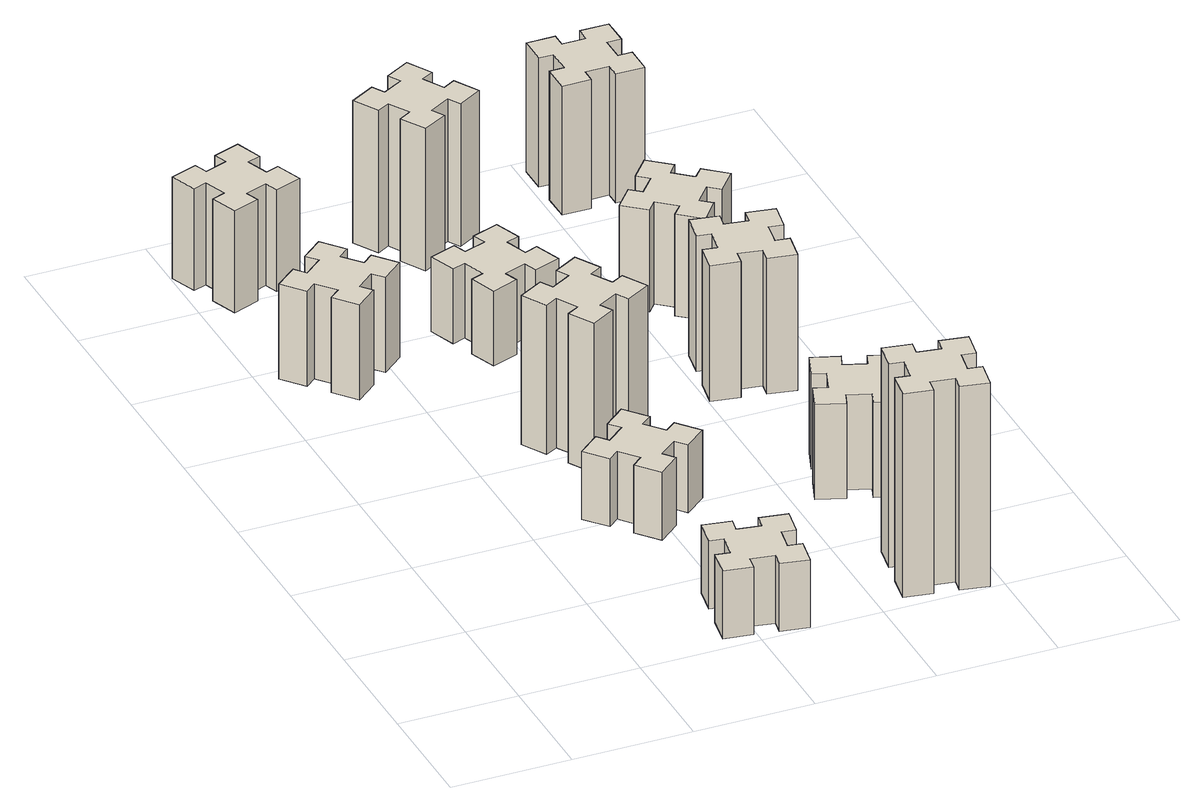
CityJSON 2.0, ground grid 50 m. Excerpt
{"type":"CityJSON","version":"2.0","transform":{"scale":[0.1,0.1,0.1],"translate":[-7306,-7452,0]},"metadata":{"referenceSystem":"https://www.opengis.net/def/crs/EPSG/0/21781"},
"CityObjects":{
"building1":{"type":"Building","attributes":{"class":"1000","function":"1000","usage":"1000","yearOfConstruction":2016,"roofType":"1000","measuredHeight":42,"storeysAboveGround":30,"storeysBelowGround":0},"geometry":[{"type":"Solid","lod":"1","boundaries":[[[[0,1,2,3,4,5,6,7,8,9,10,11,12,13,14,15,16,17,18,19]],[[17,16,20,21]],[[16,15,22,20]],[[15,14,23,22]],[[14,13,24,23]],[[13,12,25,24]],[[12,11,26,25]],[[11,10,27,26]],[[10,9,28,27]],[[9,8,29,28]],[[8,7,30,29]],[[7,6,31,30]],[[6,5,32,31]],[[5,4,33,32]],[[4,3,34,33]],[[3,2,35,34]],[[2,1,36,35]],[[1,0,37,36]],[[0,19,38,37]],[[19,18,39,38]],[[18,17,21,39]],[[24,25,26,27,28,29,30,31,32,33,34,35,36,37,38,39,21,20,22,23]]]]}]},
"building2":{"type":"Building","attributes":{"class":"1000","function":"1000","usage":"1000","yearOfConstruction":2016,"roofType":"1000","measuredHeight":30,"storeysAboveGround":30,"storeysBelowGround":0},"geometry":[{"type":"Solid","lod":"1","boundaries":[[[[40,41,42,43,44,45,46,47,48,49,50,51,52,53,54,55,56,57,58,59]],[[57,56,60,61]],[[56,55,62,60]],[[55,54,63,62]],[[54,53,64,63]],[[53,52,65,64]],[[52,51,66,65]],[[51,50,67,66]],[[50,49,68,67]],[[49,48,69,68]],[[48,47,70,69]],[[47,46,71,70]],[[46,45,72,71]],[[45,44,73,72]],[[44,43,74,73]],[[43,42,75,74]],[[42,41,76,75]],[[41,40,77,76]],[[40,59,78,77]],[[59,58,79,78]],[[58,57,61,79]],[[64,65,66,67,68,69,70,71,72,73,74,75,76,77,78,79,61,60,62,63]]]]}]},
"building3":{"type":"Building","attributes":{"class":"1000","function":"1000","usage":"1000","yearOfConstruction":2016,"roofType":"1000","measuredHeight":45,"storeysAboveGround":30,"storeysBelowGround":0},"geometry":[{"type":"Solid","lod":"1","boundaries":[[[[80,81,82,83,84,85,86,87,88,89,90,91,92,93,94,95,96,97,98,99]],[[97,96,100,101]],[[96,95,102,100]],[[95,94,103,102]],[[94,93,104,103]],[[93,92,105,104]],[[92,91,106,105]],[[91,90,107,106]],[[90,89,108,107]],[[89,88,109,108]],[[88,87,110,109]],[[87,86,111,110]],[[86,85,112,111]],[[85,84,113,112]],[[84,83,114,113]],[[83,82,115,114]],[[82,81,116,115]],[[81,80,117,116]],[[80,99,118,117]],[[99,98,119,118]],[[98,97,101,119]],[[104,105,106,107,108,109,110,111,112,113,114,115,116,117,118,119,101,100,102,103]]]]}]},
"building4":{"type":"Building","attributes":{"class":"1000","function":"1000","usage":"1000","yearOfConstruction":2016,"roofType":"1000","measuredHeight":30,"storeysAboveGround":30,"storeysBelowGround":0},"geometry":[{"type":"Solid","lod":"1","boundaries":[[[[120,121,122,123,124,125,126,127,128,129,130,131,132,133,134,135,136,137,138,139]],[[137,136,140,141]],[[136,135,142,140]],[[135,134,143,142]],[[134,133,144,143]],[[133,132,145,144]],[[132,131,146,145]],[[131,130,147,146]],[[130,129,148,147]],[[129,128,149,148]],[[128,127,150,149]],[[127,126,151,150]],[[126,125,152,151]],[[125,124,153,152]],[[124,123,154,153]],[[123,122,155,154]],[[122,121,156,155]],[[121,120,157,156]],[[120,139,158,157]],[[139,138,159,158]],[[138,137,141,159]],[[144,145,146,147,148,149,150,151,152,153,154,155,156,157,158,159,141,140,142,143]]]]}]},
"building5":{"type":"Building","attributes":{"class":"1000","function":"1000","usage":"1000","yearOfConstruction":2016,"roofType":"1000","measuredHeight":66,"storeysAboveGround":30,"storeysBelowGround":0},"geometry":[{"type":"Solid","lod":"1","boundaries":[[[[160,161,162,163,164,165,166,167,168,169,170,171,172,173,174,175,176,177,178,179]],[[177,176,180,181]],[[176,175,182,180]],[[175,174,183,182]],[[174,173,184,183]],[[173,172,185,184]],[[172,171,186,185]],[[171,170,187,186]],[[170,169,188,187]],[[169,168,189,188]],[[168,167,190,189]],[[167,166,191,190]],[[166,165,192,191]],[[165,164,193,192]],[[164,163,194,193]],[[163,162,195,194]],[[162,161,196,195]],[[161,160,197,196]],[[160,179,198,197]],[[179,178,199,198]],[[178,177,181,199]],[[184,185,186,187,188,189,190,191,192,193,194,195,196,197,198,199,181,180,182,183]]]]}]},
"building6":{"type":"Building","attributes":{"class":"1000","function":"1000","usage":"1000","yearOfConstruction":2016,"roofType":"1000","measuredHeight":33,"storeysAboveGround":30,"storeysBelowGround":0},"geometry":[{"type":"Solid","lod":"1","boundaries":[[[[200,201,202,203,204,205,206,207,208,209,210,211,212,213,214,215,216,217,218,219]],[[217,216,220,221]],[[216,215,222,220]],[[215,214,223,222]],[[214,213,224,223]],[[213,212,225,224]],[[212,211,226,225]],[[211,210,227,226]],[[210,209,228,227]],[[209,208,229,228]],[[208,207,230,229]],[[207,206,231,230]],[[206,205,232,231]],[[205,204,233,232]],[[204,203,234,233]],[[203,202,235,234]],[[202,201,236,235]],[[201,200,237,236]],[[200,219,238,237]],[[219,218,239,238]],[[218,217,221,239]],[[224,225,226,227,228,229,230,231,232,233,234,235,236,237,238,239,221,220,222,223]]]]}]},
"building7":{"type":"Building","attributes":{"class":"1000","function":"1000","usage":"1000","yearOfConstruction":2016,"roofType":"1000","measuredHeight":90,"storeysAboveGround":30,"storeysBelowGround":0},"geometry":[{"type":"Solid","lod":"1","boundaries":[[[[240,241,242,243,244,245,246,247,248,249,250,251,252,253,254,255,256,257,258,259]],[[257,256,260,261]],[[256,255,262,260]],[[255,254,263,262]],[[254,253,264,263]],[[253,252,265,264]],[[252,251,266,265]],[[251,250,267,266]],[[250,249,268,267]],[[249,248,269,268]],[[248,247,270,269]],[[247,246,271,270]],[[246,245,272,271]],[[245,244,273,272]],[[244,243,274,273]],[[243,242,275,274]],[[242,241,276,275]],[[241,240,277,276]],[[240,259,278,277]],[[259,258,279,278]],[[258,257,261,279]],[[264,265,266,267,268,269,270,271,272,273,274,275,276,277,278,279,261,260,262,263]]]]}]},
"building8":{"type":"Building","attributes":{"class":"1000","function":"1000","usage":"1000","yearOfConstruction":2016,"roofType":"1000","measuredHeight":63,"storeysAboveGround":30,"storeysBelowGround":0},"geometry":[{"type":"Solid","lod":"1","boundaries":[[[[280,281,282,283,284,285,286,287,288,289,290,291,292,293,294,295,296,297,298,299]],[[297,296,300,301]],[[296,295,302,300]],[[295,294,303,302]],[[294,293,304,303]],[[293,292,305,304]],[[292,291,306,305]],[[291,290,307,306]],[[290,289,308,307]],[[289,288,309,308]],[[288,287,310,309]],[[287,286,311,310]],[[286,285,312,311]],[[285,284,313,312]],[[284,283,314,313]],[[283,282,315,314]],[[282,281,316,315]],[[281,280,317,316]],[[280,299,318,317]],[[299,298,319,318]],[[298,297,301,319]],[[304,305,306,307,308,309,310,311,312,313,314,315,316,317,318,319,301,300,302,303]]]]}]},
"building9":{"type":"Building","attributes":{"class":"1000","function":"1000","usage":"1000","yearOfConstruction":2016,"roofType":"1000","measuredHeight":42,"storeysAboveGround":30,"storeysBelowGround":0},"geometry":[{"type":"Solid","lod":"1","boundaries":[[[[320,321,322,323,324,325,326,327,328,329,330,331,332,333,334,335,336,337,338,339]],[[337,336,340,341]],[[336,335,342,340]],[[335,334,343,342]],[[334,333,344,343]],[[333,332,345,344]],[[332,331,346,345]],[[331,330,347,346]],[[330,329,348,347]],[[329,328,349,348]],[[328,327,350,349]],[[327,326,351,350]],[[326,325,352,351]],[[325,324,353,352]],[[324,323,354,353]],[[323,322,355,354]],[[322,321,356,355]],[[321,320,357,356]],[[320,339,358,357]],[[339,338,359,358]],[[338,337,341,359]],[[344,345,346,347,348,349,350,351,352,353,354,355,356,357,358,359,341,340,342,343]]]]}]},
"building10":{"type":"Building","attributes":{"class":"1000","function":"1000","usage":"1000","yearOfConstruction":2016,"roofType":"1000","measuredHeight":60,"storeysAboveGround":30,"storeysBelowGround":0},"geometry":[{"type":"Solid","lod":"1","boundaries":[[[[360,361,362,363,364,365,366,367,368,369,370,371,372,373,374,375,376,377,378,379]],[[377,376,380,381]],[[376,375,382,380]],[[375,374,383,382]],[[374,373,384,383]],[[373,372,385,384]],[[372,371,386,385]],[[371,370,387,386]],[[370,369,388,387]],[[369,368,389,388]],[[368,367,390,389]],[[367,366,391,390]],[[366,365,392,391]],[[365,364,393,392]],[[364,363,394,393]],[[363,362,395,394]],[[362,361,396,395]],[[361,360,397,396]],[[360,379,398,397]],[[379,378,399,398]],[[378,377,381,399]],[[384,385,386,387,388,389,390,391,392,393,394,395,396,397,398,399,381,380,382,383]]]]}]},
"building11":{"type":"Building","attributes":{"class":"1000","function":"1000","usage":"1000","yearOfConstruction":2016,"roofType":"1000","measuredHeight":45,"storeysAboveGround":30,"storeysBelowGround":0},"geometry":[{"type":"Solid","lod":"1","boundaries":[[[[400,401,402,403,404,405,406,407,408,409,410,411,412,413,414,415,416,417,418,419]],[[417,416,420,421]],[[416,415,422,420]],[[415,414,423,422]],[[414,413,424,423]],[[413,412,425,424]],[[412,411,426,425]],[[411,410,427,426]],[[410,409,428,427]],[[409,408,429,428]],[[408,407,430,429]],[[407,406,431,430]],[[406,405,432,431]],[[405,404,433,432]],[[404,403,434,433]],[[403,402,435,434]],[[402,401,436,435]],[[401,400,437,436]],[[400,419,438,437]],[[419,418,439,438]],[[418,417,421,439]],[[424,425,426,427,428,429,430,431,432,433,434,435,436,437,438,439,421,420,422,423]]]]}]},
"building12":{"type":"Building","attributes":{"class":"1000","function":"1000","usage":"1000","yearOfConstruction":2016,"roofType":"1000","measuredHeight":57,"storeysAboveGround":30,"storeysBelowGround":0},"geometry":[{"type":"Solid","lod":"1","boundaries":[[[[440,441,442,443,444,445,446,447,448,449,450,451,452,453,454,455,456,457,458,459]],[[457,456,460,461]],[[456,455,462,460]],[[455,454,463,462]],[[454,453,464,463]],[[453,452,465,464]],[[452,451,466,465]],[[451,450,467,466]],[[450,449,468,467]],[[449,448,469,468]],[[448,447,470,469]],[[447,446,471,470]],[[446,445,472,471]],[[445,444,473,472]],[[444,443,474,473]],[[443,442,475,474]],[[442,441,476,475]],[[441,440,477,476]],[[440,459,478,477]],[[459,458,479,478]],[[458,457,461,479]],[[464,465,466,467,468,469,470,471,472,473,474,475,476,477,478,479,461,460,462,463]]]]}]}
},
"vertices":[
[358,2309,0],[434,2373,0],[473,2327,0],[565,2404,0],[488,2496,0],[442,2458,0],[377,2534,0],[423,2573,0],[346,2665,0],[254,2588,0],[293,2542,0],[216,2477,0],[178,2523,0],[86,2446,0],[163,2354,0],[209,2393,0],[273,2316,0],[227,2278,0],[304,2186,0],[396,2263,0],[273,2316,420],[227,2278,420],[209,2393,420],[163,2354,420],[86,2446,420],[178,2523,420],[216,2477,420],[293,2542,420],[254,2588,420],[346,2665,420],[423,2573,420],[377,2534,420],[442,2458,420],[488,2496,420],[565,2404,420],[473,2327,420],[434,2373,420],[358,2309,420],[396,2263,420],[304,2186,420],
[966,274,0],[948,175,0],[889,186,0],[868,67,0],[987,47,0],[997,106,0],[1095,88,0],[1085,29,0],[1203,8,0],[1224,127,0],[1165,137,0],[1182,235,0],[1241,225,0],[1262,343,0],[1144,364,0],[1134,305,0],[1035,322,0],[1046,381,0],[927,402,0],[907,284,0],[1035,322,300],[1046,381,300],[1134,305,300],[1144,364,300],[1262,343,300],[1241,225,300],[1182,235,300],[1165,137,300],[1224,127,300],[1203,8,300],[1085,29,300],[1095,88,300],[997,106,300],[987,47,300],[868,67,300],[889,186,300],[948,175,300],[966,274,300],[907,284,300],[927,402,300],
[235,3286,0],[141,3252,0],[120,3308,0],[7,3267,0],[49,3154,0],[105,3175,0],[139,3081,0],[83,3060,0],[124,2947,0],[237,2989,0],[216,3045,0],[310,3079,0],[330,3023,0],[443,3064,0],[402,3177,0],[346,3156,0],[312,3250,0],[368,3270,0],[327,3383,0],[214,3342,0],[312,3250,450],[368,3270,450],[346,3156,450],[402,3177,450],[443,3064,450],[330,3023,450],[310,3079,450],[216,3045,450],[237,2989,450],[124,2947,450],[83,3060,450],[139,3081,450],[105,3175,450],[49,3154,450],[7,3267,450],[120,3308,450],[141,3252,450],[235,3286,450],[214,3342,450],[327,3383,450],
[998,929,0],[1074,993,0],[1113,947,0],[1205,1024,0],[1128,1116,0],[1082,1078,0],[1017,1154,0],[1063,1193,0],[986,1285,0],[894,1208,0],[933,1162,0],[856,1097,0],[818,1143,0],[726,1066,0],[803,974,0],[849,1013,0],[913,936,0],[867,898,0],[944,806,0],[1036,883,0],[913,936,300],[867,898,300],[849,1013,300],[803,974,300],[726,1066,300],[818,1143,300],[856,1097,300],[933,1162,300],[894,1208,300],[986,1285,300],[1063,1193,300],[1017,1154,300],[1082,1078,300],[1128,1116,300],[1205,1024,300],[1113,947,300],[1074,993,300],[998,929,300],[1036,883,300],[944,806,300],
[845,1574,0],[895,1487,0],[843,1457,0],[903,1353,0],[1007,1413,0],[977,1465,0],[1064,1515,0],[1094,1463,0],[1198,1523,0],[1138,1627,0],[1086,1597,0],[1036,1684,0],[1088,1714,0],[1028,1818,0],[924,1758,0],[954,1706,0],[867,1656,0],[837,1708,0],[733,1648,0],[793,1544,0],[867,1656,660],[837,1708,660],[954,1706,660],[924,1758,660],[1028,1818,660],[1088,1714,660],[1036,1684,660],[1086,1597,660],[1138,1627,660],[1198,1523,660],[1094,1463,660],[1064,1515,660],[977,1465,660],[1007,1413,660],[903,1353,660],[843,1457,660],[895,1487,660],[845,1574,660],[793,1544,660],[733,1648,660],
[956,2305,0],[1050,2339,0],[1070,2283,0],[1183,2324,0],[1142,2437,0],[1086,2416,0],[1052,2510,0],[1108,2530,0],[1067,2643,0],[954,2602,0],[975,2546,0],[881,2512,0],[860,2568,0],[747,2527,0],[789,2414,0],[845,2435,0],[879,2341,0],[823,2320,0],[864,2207,0],[977,2249,0],[879,2341,330],[823,2320,330],[845,2435,330],[789,2414,330],[747,2527,330],[860,2568,330],[881,2512,330],[975,2546,330],[954,2602,330],[1067,2643,330],[1108,2530,330],[1052,2510,330],[1086,2416,330],[1142,2437,330],[1183,2324,330],[1070,2283,330],[1050,2339,330],[956,2305,330],[977,2249,330],[864,2207,330],
[1874,305,0],[1775,322,0],[1786,381,0],[1667,402,0],[1647,284,0],[1706,274,0],[1688,175,0],[1629,186,0],[1608,67,0],[1727,47,0],[1737,106,0],[1835,88,0],[1825,29,0],[1943,8,0],[1964,127,0],[1905,137,0],[1922,235,0],[1981,225,0],[2002,343,0],[1884,364,0],[1922,235,900],[1981,225,900],[1905,137,900],[1964,127,900],[1943,8,900],[1825,29,900],[1835,88,900],[1737,106,900],[1727,47,900],[1608,67,900],[1629,186,900],[1688,175,900],[1706,274,900],[1647,284,900],[1667,402,900],[1786,381,900],[1775,322,900],[1874,305,900],[1884,364,900],[2002,343,900],
[1086,3177,0],[1036,3264,0],[1088,3294,0],[1028,3398,0],[924,3338,0],[954,3286,0],[867,3236,0],[837,3288,0],[733,3228,0],[793,3124,0],[845,3154,0],[895,3067,0],[843,3037,0],[903,2933,0],[1007,2993,0],[977,3045,0],[1064,3095,0],[1094,3043,0],[1198,3103,0],[1138,3207,0],[1064,3095,630],[1094,3043,630],[977,3045,630],[1007,2993,630],[903,2933,630],[843,3037,630],[895,3067,630],[845,3154,630],[793,3124,630],[733,3228,630],[837,3288,630],[867,3236,630],[954,3286,630],[924,3338,630],[1028,3398,630],[1088,3294,630],[1036,3264,630],[1086,3177,630],[1138,3207,630],[1198,3103,630],
[1721,859,0],[1815,825,0],[1794,769,0],[1907,727,0],[1948,840,0],[1892,861,0],[1926,955,0],[1982,934,0],[2023,1047,0],[1910,1088,0],[1890,1032,0],[1796,1066,0],[1817,1122,0],[1704,1163,0],[1663,1050,0],[1719,1030,0],[1685,936,0],[1629,957,0],[1587,844,0],[1700,803,0],[1685,936,420],[1629,957,420],[1719,1030,420],[1663,1050,420],[1704,1163,420],[1817,1122,420],[1796,1066,420],[1890,1032,420],[1910,1088,420],[2023,1047,420],[1982,934,420],[1926,955,420],[1892,861,420],[1948,840,420],[1907,727,420],[1794,769,420],[1815,825,420],[1721,859,420],[1700,803,420],[1587,844,420],
[1637,1686,0],[1735,1668,0],[1725,1609,0],[1843,1588,0],[1864,1707,0],[1805,1717,0],[1822,1815,0],[1881,1805,0],[1902,1923,0],[1784,1944,0],[1774,1885,0],[1675,1902,0],[1686,1961,0],[1567,1982,0],[1547,1864,0],[1606,1854,0],[1588,1755,0],[1529,1766,0],[1508,1647,0],[1627,1627,0],[1588,1755,600],[1529,1766,600],[1606,1854,600],[1547,1864,600],[1567,1982,600],[1686,1961,600],[1675,1902,600],[1774,1885,600],[1784,1944,600],[1902,1923,600],[1881,1805,600],[1822,1815,600],[1805,1717,600],[1864,1707,600],[1843,1588,600],[1725,1609,600],[1735,1668,600],[1637,1686,600],[1627,1627,600],[1508,1647,600],
[1814,2477,0],[1738,2542,0],[1776,2588,0],[1684,2665,0],[1607,2573,0],[1653,2534,0],[1589,2458,0],[1543,2496,0],[1466,2404,0],[1558,2327,0],[1596,2373,0],[1673,2309,0],[1634,2263,0],[1726,2186,0],[1803,2278,0],[1757,2316,0],[1822,2393,0],[1868,2354,0],[1945,2446,0],[1853,2523,0],[1822,2393,450],[1868,2354,450],[1757,2316,450],[1803,2278,450],[1726,2186,450],[1634,2263,450],[1673,2309,450],[1596,2373,450],[1558,2327,450],[1466,2404,450],[1543,2496,450],[1589,2458,450],[1653,2534,450],[1607,2573,450],[1684,2665,450],[1776,2588,450],[1738,2542,450],[1814,2477,450],[1853,2523,450],[1945,2446,450],
[1655,3155,0],[1755,3155,0],[1755,3095,0],[1875,3095,0],[1875,3215,0],[1815,3215,0],[1815,3315,0],[1875,3315,0],[1875,3435,0],[1755,3435,0],[1755,3375,0],[1655,3375,0],[1655,3435,0],[1535,3435,0],[1535,3315,0],[1595,3315,0],[1595,3215,0],[1535,3215,0],[1535,3095,0],[1655,3095,0],[1595,3215,570],[1535,3215,570],[1595,3315,570],[1535,3315,570],[1535,3435,570],[1655,3435,570],[1655,3375,570],[1755,3375,570],[1755,3435,570],[1875,3435,570],[1875,3315,570],[1815,3315,570],[1815,3215,570],[1875,3215,570],[1875,3095,570],[1755,3095,570],[1755,3155,570],[1655,3155,570],[1655,3095,570],[1535,3095,570]
]}
